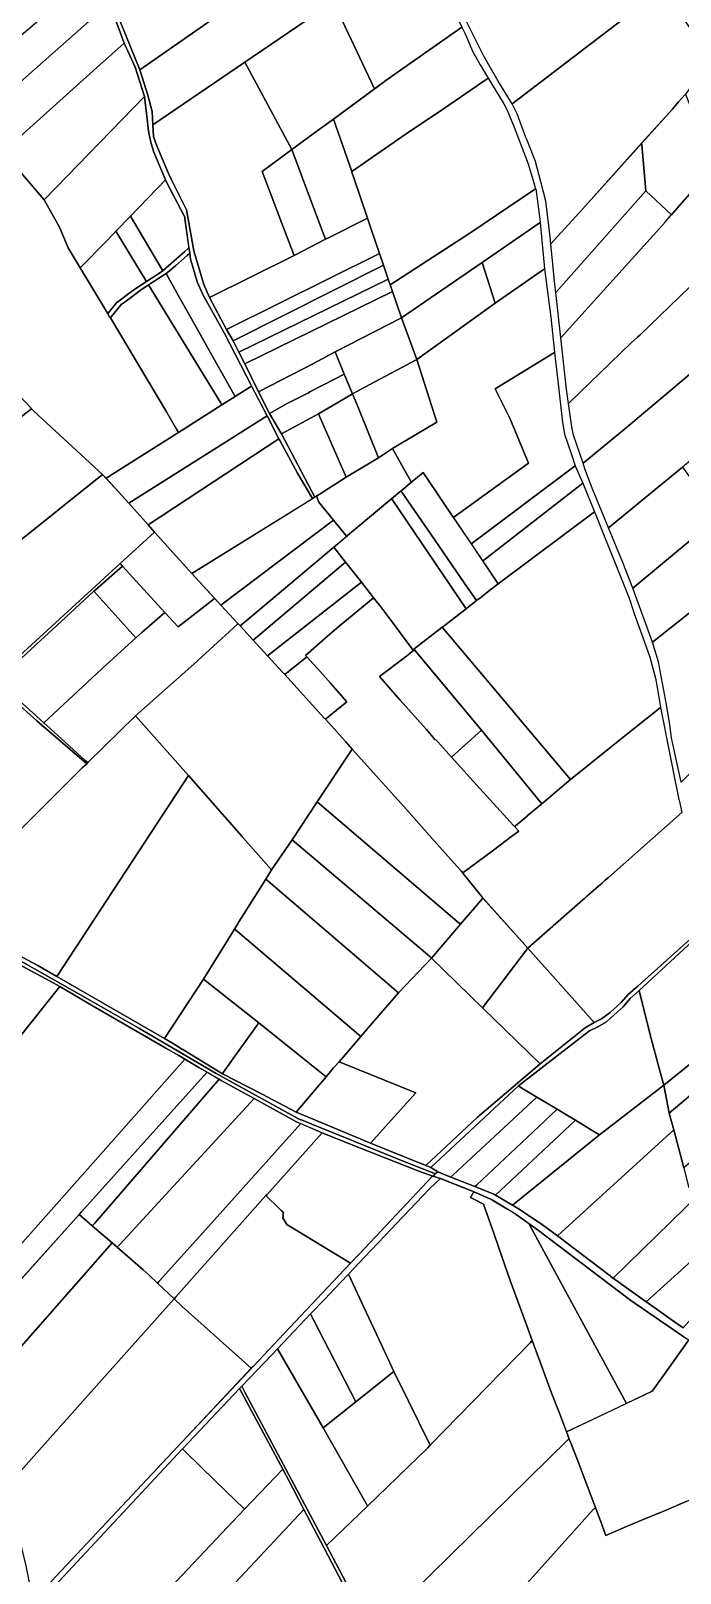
# Model space of a CAD drawing. Header units: metres. Extents: x 3 to 1005126, y 39 to 4383651.
# Drawn here: x 491876 to 492445, y 4367669 to 4369021 of the extents above; entities that cross this region are included whole.
import ezdxf

# ---------------------------------------------------------------- set-up
doc = ezdxf.new("R2010")
doc.units = ezdxf.units.M
doc.header["$MEASUREMENT"] = 0
doc.layers.add('TM_Llucmajor', color=7, linetype='Continuous')

msp = doc.modelspace()

# ---------------------------------------------------------------- linework, layer by layer
at = {"layer": 'TM_Llucmajor', "linetype": 'Continuous', "flags": 128}
for points in [[(491971.2, 4368986.8), (491950.4, 4369037.8), (492031.6, 4369093.3), (492007.8, 4369133), (492141.2, 4369227.4), (492161.5, 4369206.2), (492173.2, 4369194.4), (492075.5, 4369119.6), (492100.2, 4369075.8), (492050.4, 4369042), (492049.9, 4369041.6), (491971.2, 4368986.8)], [(492296.8, 4369084.5), (492317.5, 4369100.9), (492342.7, 4369117.1), (492350.3, 4369121.8), (492354.1, 4369124.1), (492375.3, 4369137), (492403.7, 4369075.9), (492434, 4369096.1), (492435.7, 4369077.1), (492435.8, 4369076.8), (492436.6, 4369069.4), (492437.2, 4369063.8), (492297.6, 4368957), (492285.3, 4368976.8), (492272.6, 4368998.7), (492256.9, 4369030.4), (492252.3, 4369041.5), (492249.9, 4369047.4), (492255.3, 4369050.6), (492260.8, 4369055), (492266.1, 4369059.4), (492295.9, 4369083.8), (492296.8, 4369084.5)], [(492176.8, 4368970.1), (492140.8, 4369046), (492145, 4369048.1), (492220.2, 4369097.6), (492228.3, 4369078.6), (492233.1, 4369068.7), (492245.6, 4369040.4), (492253.5, 4369024.2), (492186, 4368976.8), (492185.4, 4368976.4), (492176.8, 4368970.1)], [(491978.1, 4368964.5), (491971.2, 4368986.8), (492049.9, 4369041.6), (492050.4, 4369042), (492100.2, 4369075.8), (492112.6, 4369084.7), (492118.5, 4369088.8), (492139.6, 4369045.4), (492063.2, 4368993.4), (491982.4, 4368938.5), (491981.9, 4368950.2), (491978.1, 4368964.5)], [(491828, 4368942.3), (491807.3, 4368966.5), (491934, 4369074.4), (491944.5, 4369045.3), (491828, 4368942.3)], [(492359.1, 4368864.8), (492331.5, 4368834.2), (492331.2, 4368836.2), (492331.1, 4368838), (492327, 4368871.7), (492323.1, 4368887.6), (492318, 4368906.6), (492310.5, 4368925.7), (492309.6, 4368927.4), (492301.8, 4368948.2), (492297.6, 4368957), (492437.2, 4369063.8), (492437.3, 4369063.3), (492439.8, 4369047.4), (492442.7, 4369039.6), (492447.3, 4369032.2), (492472.4, 4368996.8), (492449.6, 4368965.5), (492443.1, 4368958.5), (492438, 4368952.3), (492359.1, 4368864.8)], [(491851.3, 4368915), (491828, 4368942.3), (491944.5, 4369045.3), (491957.3, 4369010.1), (491933.2, 4368988.6), (491851.3, 4368915)], [(492176.8, 4368970.1), (492141, 4368943.7), (492127.5, 4368933.9), (492104.4, 4368916.9), (492063.2, 4368993.4), (492139.6, 4369045.4), (492140.8, 4369046), (492176.8, 4368970.1)], [(492156.9, 4368897.6), (492141, 4368943.7), (492185.4, 4368976.4), (492186, 4368976.8), (492253.5, 4369024.2), (492256.3, 4369018.3), (492262.7, 4369003.2), (492269.5, 4368991.3), (492276.6, 4368979.6), (492232.7, 4368949.3), (492208.4, 4368933.2), (492156.9, 4368897.6)], [(491887.2, 4368873), (491851.3, 4368915), (491933.2, 4368988.6), (491957.3, 4369010.1), (491965.5, 4368992.2), (491966.9, 4368989.1), (491975.2, 4368963.5), (491887.2, 4368873)], [(491983.2, 4368928.5), (491982.4, 4368938.5), (492063.2, 4368993.4), (492104.4, 4368916.9), (492078.4, 4368897.8), (492086.2, 4368877.1), (492095.3, 4368853.1), (492106.3, 4368824.2), (492032.1, 4368787.3), (492027.2, 4368798.8), (492018.5, 4368828.3), (492011.9, 4368864.2), (492006.3, 4368875.9), (491999.1, 4368889.9), (491996.1, 4368895.9), (491985.9, 4368920.3), (491983.2, 4368928.5)], [(492157, 4368897.2), (492156.9, 4368897.6), (492208.4, 4368933.2), (492232.7, 4368949.3), (492276.6, 4368979.6), (492290.3, 4368956.9), (492293.1, 4368951.4), (492299.2, 4368936.4), (492311.6, 4368904.4), (492316.7, 4368887.9), (492318, 4368882.5), (492260.4, 4368843.8), (492190.6, 4368798.3), (492189.2, 4368802.4), (492188.9, 4368803.3), (492184.7, 4368815.7), (492181.2, 4368825.9), (492174, 4368847.1), (492173.4, 4368849), (492170.7, 4368856.9), (492158.7, 4368892.2), (492157, 4368897.2)], [(491920.2, 4368814.6), (491918.9, 4368813.2), (491908.4, 4368830.7), (491900.8, 4368848.8), (491887.2, 4368873), (491975.2, 4368963.5), (491977.9, 4368941.2), (491978.4, 4368935.3), (491978.6, 4368933.8), (491979, 4368931.4), (491979.8, 4368927.5), (491980.8, 4368923.3), (491981.1, 4368922.1), (491983.4, 4368914.6), (491992.7, 4368892.3), (491993.6, 4368890.3), (491962.8, 4368858.6), (491950.2, 4368845.5), (491947.7, 4368842.9), (491940.6, 4368835.6), (491920.2, 4368814.6)], [(492474.5, 4368902.2), (492444.4, 4368867.8), (492437.3, 4368859.7), (492414.7, 4368880.9), (492411.2, 4368921), (492411.1, 4368922.4), (492438, 4368952.3), (492443.1, 4368958.5), (492449.6, 4368965.5), (492474.5, 4368902.2)], [(492120.8, 4368873.2), (492104.4, 4368916.9), (492127.5, 4368933.9), (492141, 4368943.7), (492156.9, 4368897.6), (492157, 4368897.2), (492158.7, 4368892.2), (492170.7, 4368856.9), (492137, 4368839.9), (492133.9, 4368838.3), (492132.7, 4368841.4), (492120.8, 4368873.2)], [(492411.2, 4368921), (492414.7, 4368880.9), (492335.8, 4368791.7), (492335.1, 4368798.8), (492331.5, 4368834.2), (492359.1, 4368864.8), (492411.1, 4368922.4), (492411.2, 4368921)], [(492086.2, 4368877.1), (492078.4, 4368897.8), (492104.4, 4368916.9), (492120.8, 4368873.2), (492132.7, 4368841.4), (492133.9, 4368838.3), (492106.3, 4368824.2), (492095.3, 4368853.1), (492086.2, 4368877.1)], [(491993.6, 4368890.3), (491994.1, 4368889), (492010.4, 4368858.2), (492010.5, 4368858.1), (492010.7, 4368856.6), (492014.2, 4368830.8), (492010.4, 4368827.4), (492008.4, 4368825.7), (491991.3, 4368810.7), (491962.8, 4368858.6), (491993.6, 4368890.3)], [(492192.6, 4368792.5), (492190.6, 4368798.3), (492260.4, 4368843.8), (492318, 4368882.5), (492318.2, 4368882.6), (492321.8, 4368855.8), (492322.1, 4368853), (492271.3, 4368818.1), (492200.4, 4368769.4), (492192.6, 4368792.5)], [(492437.3, 4368859.7), (492432, 4368853.8), (492432, 4368853.7), (492345.3, 4368757.5), (492340.1, 4368751.8), (492335.8, 4368791.7), (492414.7, 4368880.9), (492437.3, 4368859.7)], [(492359.7, 4368642.2), (492351.2, 4368666.7), (492349.8, 4368674), (492346.9, 4368694.5), (492347.7, 4368695.2), (492401.7, 4368747.2), (492402, 4368747.5), (492407.5, 4368752.6), (492409.7, 4368754.7), (492513.5, 4368854.9), (492540.3, 4368881.7), (492540.8, 4368881), (492579.5, 4368827.8), (492535.6, 4368789.4), (492470.4, 4368734.5), (492436.5, 4368705.9), (492396.1, 4368671.8), (492359.7, 4368642.2)], [(491962.8, 4368858.6), (491991.3, 4368810.7), (491991, 4368810.5), (491976.8, 4368801.2), (491976.3, 4368802.1), (491950.2, 4368845.5), (491962.8, 4368858.6)], [(492047.1, 4368759.2), (492032.1, 4368787.3), (492106.3, 4368824.2), (492133.9, 4368838.3), (492137, 4368839.9), (492170.7, 4368856.9), (492173.4, 4368849), (492174, 4368847.1), (492181.2, 4368825.9), (492047.1, 4368759.2)], [(492282.7, 4368782.4), (492271.3, 4368818.1), (492322.1, 4368853), (492326, 4368812.4), (492282.7, 4368782.4)], [(491920.2, 4368814.6), (491940.6, 4368835.6), (491947.7, 4368842.9), (491950.2, 4368845.5), (491976.3, 4368802.1), (491976.8, 4368801.2), (491968.6, 4368795.9), (491963.9, 4368792.5), (491950.6, 4368782.7), (491943.3, 4368773.7), (491943.3, 4368773.7), (491942.9, 4368773.3), (491942.7, 4368773.6), (491918.9, 4368813.2), (491920.2, 4368814.6)], [(491943.3, 4368773.7), (491950.6, 4368782.7), (491963.9, 4368792.5), (491968.6, 4368795.9), (491976.8, 4368801.2), (491991, 4368810.5), (491991.3, 4368810.7), (492008.4, 4368825.7), (492010.4, 4368827.4), (492014.2, 4368830.8), (492014.4, 4368829.9), (492014.9, 4368826.2), (492014.9, 4368826.1), (492014.6, 4368825.9), (492012.6, 4368824.1), (492002.6, 4368815.3), (491995.4, 4368809.1), (491995.2, 4368808.9), (491978.5, 4368798), (491972.7, 4368794.3), (491958.1, 4368783.6), (491954.7, 4368781.1), (491953.9, 4368780.1), (491946, 4368770.3), (491945.3, 4368769.4), (491944.9, 4368769.9), (491943, 4368773.1), (491942.9, 4368773.3), (491943.3, 4368773.7), (491943.3, 4368773.7)], [(492068.3, 4368711), (492069.1, 4368709.6), (492054.6, 4368700.4), (492053.5, 4368702.5), (492032.8, 4368739.4), (492022.8, 4368757.2), (492005.1, 4368788.8), (491994.2, 4368808.2), (491995.2, 4368808.9), (491995.4, 4368809.1), (492002.6, 4368815.3), (492012.6, 4368824.1), (492014.6, 4368825.9), (492014.9, 4368826.1), (492015.6, 4368820.9), (492017.4, 4368815), (492021.5, 4368801.1), (492026.4, 4368789.8), (492044.9, 4368756.2), (492064.5, 4368718.5), (492068.3, 4368711)], [(492052.8, 4368749.4), (492047.1, 4368759.2), (492181.2, 4368825.9), (492184.7, 4368815.7), (492052.8, 4368749.4)], [(492535.6, 4368789.4), (492579.5, 4368827.8), (492589.4, 4368812.3), (492611.9, 4368776.9), (492503.3, 4368686), (492487.4, 4368672.7), (492453.8, 4368644.6), (492446.8, 4368638.7), (492381.9, 4368585.4), (492367.7, 4368620.3), (492361.4, 4368637.2), (492359.7, 4368642.2), (492396.1, 4368671.8), (492436.5, 4368705.9), (492470.4, 4368734.5), (492535.6, 4368789.4)], [(492057.9, 4368739.5), (492052.8, 4368749.4), (492184.7, 4368815.7), (492188.9, 4368803.3), (492057.9, 4368739.5)], [(492246.1, 4368594.6), (492238, 4368606.6), (492219.4, 4368634), (492209.7, 4368625.8), (492209.1, 4368625.3), (492208.9, 4368625.7), (492192.7, 4368655), (492198.6, 4368658.5), (492231.5, 4368678.1), (492213.9, 4368733.1), (492282.7, 4368782.4), (492326, 4368812.4), (492331.5, 4368770.2), (492334.7, 4368739.2), (492282.8, 4368707.4), (492295.4, 4368681.6), (492312, 4368642.1), (492246.5, 4368594.9), (492246.1, 4368594.6)], [(492213.9, 4368733.1), (492200.4, 4368769.4), (492271.3, 4368818.1), (492282.7, 4368782.4), (492213.9, 4368733.1)], [(492022.8, 4368757.2), (492032.8, 4368739.4), (492053.5, 4368702.5), (492054.6, 4368700.4), (492043.1, 4368693.1), (492041.7, 4368695.4), (491978.8, 4368798.3), (491994.2, 4368808.2), (492005.1, 4368788.8), (492022.8, 4368757.2)], [(492063.3, 4368729.2), (492057.9, 4368739.5), (492188.9, 4368803.3), (492189.2, 4368802.4), (492190.6, 4368798.3), (492192.6, 4368792.5), (492063.3, 4368729.2)], [(491946, 4368770.3), (491953.9, 4368780.1), (491954.7, 4368781.1), (491958.1, 4368783.6), (491972.7, 4368794.3), (491978.5, 4368798), (491978.8, 4368798.3), (492041.7, 4368695.4), (492043.1, 4368693.1), (492005, 4368669), (492003.3, 4368671.9), (491994.5, 4368687.1), (491945.3, 4368769.4), (491946, 4368770.3)], [(492075.2, 4368704.6), (492063.3, 4368729.2), (492192.6, 4368792.5), (492200.4, 4368769.4), (492142.5, 4368739.8), (492123.3, 4368729.6), (492075.2, 4368704.6)], [(492150.4, 4368720.1), (492142.5, 4368739.8), (492200.4, 4368769.4), (492213.9, 4368733.1), (492172.8, 4368711.1), (492157.5, 4368702.9), (492150.4, 4368720.1)], [(491865.5, 4368701.1), (491875.9, 4368690.2), (491876.2, 4368689.8), (491800.1, 4368631.6), (491786.9, 4368621.8), (491785.2, 4368620.4), (491756.7, 4368647.9), (491742.5, 4368661.5), (491744.3, 4368663.1), (491779.8, 4368695), (491828.6, 4368736), (491843.5, 4368721.4), (491865.5, 4368701.1)], [(492084.7, 4368685.7), (492075.2, 4368704.6), (492123.3, 4368729.6), (492142.5, 4368739.8), (492150.4, 4368720.1), (492132.8, 4368711), (492120.3, 4368704.6), (492118.9, 4368703.8), (492100.3, 4368694.3), (492084.7, 4368685.7)], [(492162.7, 4368690.2), (492157.5, 4368702.9), (492172.8, 4368711.1), (492213.9, 4368733.1), (492231.5, 4368678.1), (492198.6, 4368658.5), (492192.7, 4368655), (492180.3, 4368646.9), (492162.7, 4368690.2)], [(492261.8, 4368571.5), (492246.1, 4368594.6), (492246.5, 4368594.9), (492312, 4368642.1), (492295.4, 4368681.6), (492282.8, 4368707.4), (492334.7, 4368739.2), (492337.7, 4368714.4), (492341.8, 4368677.8), (492343.3, 4368667.5), (492349.7, 4368649.8), (492352.9, 4368639.7), (492262.4, 4368571.9), (492261.8, 4368571.5)], [(492095.3, 4368667.7), (492095.3, 4368667.7), (492094.8, 4368668.6), (492084.7, 4368685.7), (492100.3, 4368694.3), (492118.9, 4368703.8), (492120.3, 4368704.6), (492132.8, 4368711), (492150.4, 4368720.1), (492157.5, 4368702.9), (492144.6, 4368695.3), (492127.7, 4368685.3), (492095.3, 4368667.7)], [(492069.1, 4368709.6), (492082.6, 4368683.6), (491961.4, 4368607), (491955.3, 4368613.8), (491941.6, 4368628.9), (492005, 4368669), (492043.1, 4368693.1), (492054.6, 4368700.4), (492069.1, 4368709.6)], [(492152.1, 4368629.9), (492128.6, 4368683.3), (492127.7, 4368685.3), (492144.6, 4368695.3), (492157.5, 4368702.9), (492162.7, 4368690.2), (492180.3, 4368646.9), (492152.1, 4368629.9)], [(491800.1, 4368631.6), (491876.2, 4368689.8), (491878, 4368688), (491878.3, 4368687.6), (491938.5, 4368632.3), (491861.7, 4368570.8), (491860.3, 4368569.7), (491856, 4368573.9), (491810.7, 4368616.7), (491797.2, 4368629.5), (491800.1, 4368631.6)], [(492093.1, 4368663.3), (491978.4, 4368588.1), (491961.4, 4368607), (492082.6, 4368683.6), (492093.1, 4368663.3)], [(492128.2, 4368614.6), (492125.9, 4368613.2), (492124.6, 4368612.3), (492095.3, 4368667.7), (492095.3, 4368667.7), (492127.7, 4368685.3), (492128.6, 4368683.3), (492152.1, 4368629.9), (492128.2, 4368614.6)], [(492122.6, 4368611), (492016.7, 4368545.3), (491983.9, 4368581.8), (491978.4, 4368588.1), (492093.1, 4368663.3), (492093.8, 4368662), (492109.4, 4368633.3), (492122.4, 4368611.3), (492122.6, 4368611), (492122.6, 4368611)], [(492152.1, 4368629.9), (492180.3, 4368646.9), (492192.7, 4368655), (492208.9, 4368625.7), (492209.1, 4368625.3), (492207.8, 4368624.2), (492200, 4368617.7), (492199.2, 4368617), (492153.3, 4368578.6), (492152.5, 4368577.9), (492140.9, 4368592.1), (492128.1, 4368607.9), (492125.9, 4368613.2), (492128.2, 4368614.6), (492152.1, 4368629.9)], [(492262.4, 4368571.9), (492352.9, 4368639.7), (492359.6, 4368624.5), (492272.6, 4368557.2), (492271.8, 4368556.6), (492261.8, 4368571.5), (492262.4, 4368571.9)], [(492394.5, 4368555.2), (492381.9, 4368585.4), (492446.8, 4368638.7), (492478.4, 4368595.2), (492458.8, 4368578.6), (492403.4, 4368532.6), (492394.5, 4368555.2)], [(491797.5, 4368517.1), (491860.3, 4368569.7), (491861.7, 4368570.8), (491938.5, 4368632.3), (491955.3, 4368613.8), (491961.4, 4368607), (491978.4, 4368588.1), (491983.9, 4368581.8), (491954, 4368554.1), (491844, 4368453.7), (491818.3, 4368478.3), (491791.9, 4368503.5), (491786.7, 4368508.5), (491797.5, 4368517.1)], [(492207.8, 4368624.2), (492209.7, 4368625.8), (492219.4, 4368634), (492238, 4368606.6), (492285.4, 4368536.5), (492278.1, 4368530.8), (492270, 4368524.5), (492266.4, 4368521.7), (492255.6, 4368537.2), (492226.3, 4368579.8), (492200.7, 4368616.8), (492200, 4368617.7), (492207.8, 4368624.2)], [(492272.6, 4368557.2), (492359.6, 4368624.5), (492369.8, 4368599.5), (492286.4, 4368537.3), (492285.4, 4368536.5), (492271.8, 4368556.6), (492272.6, 4368557.2)], [(492603.8, 4368628.1), (492637.5, 4368585.6), (492622.5, 4368567.8), (492593.9, 4368533.9), (492592.8, 4368532.7), (492573.6, 4368510), (492548.9, 4368480.7), (492529.2, 4368456.9), (492525.2, 4368452), (492516.9, 4368441.9), (492481.9, 4368399.4), (492445.6, 4368362.6), (492437.2, 4368401.5), (492435.8, 4368412.7), (492432.9, 4368430.7), (492425.8, 4368468.1), (492420.5, 4368485.2), (492489.7, 4368539.8), (492499.6, 4368547.7), (492508.5, 4368554.8), (492569.2, 4368600.7), (492603.8, 4368628.1)], [(492042.2, 4368517.7), (492016.7, 4368545.3), (492124, 4368611.9), (492125.9, 4368613.2), (492128.1, 4368607.9), (492140.9, 4368592.1), (492042.2, 4368517.7)], [(492211.3, 4368479), (492211.8, 4368478.5), (492211, 4368477.9), (492210.6, 4368478.5), (492192.8, 4368502.2), (492181.4, 4368517.3), (492178.2, 4368521.2), (492178.3, 4368521.3), (492165.4, 4368537.8), (492151.5, 4368555.5), (492141.3, 4368568.5), (492143, 4368569.9), (492153.3, 4368578.6), (492191.8, 4368610.8), (492192.2, 4368610.4), (492257.1, 4368514.5), (492237.9, 4368499.6), (492236.3, 4368498.5), (492211.3, 4368479)], [(492192.2, 4368610.4), (492191.8, 4368610.8), (492199.2, 4368617), (492200, 4368617.7), (492200.7, 4368616.8), (492226.3, 4368579.8), (492255.6, 4368537.2), (492266.4, 4368521.7), (492257.1, 4368514.5), (492192.2, 4368610.4)], [(492270, 4368524.5), (492278.1, 4368530.8), (492286.4, 4368537.3), (492369.8, 4368599.5), (492371.9, 4368594.4), (492400.2, 4368523.9), (492404.6, 4368510.4), (492412.1, 4368489.5), (492418.2, 4368472), (492423.3, 4368453.8), (492425.4, 4368442.2), (492427.5, 4368428.1), (492390.6, 4368398.5), (492384.5, 4368393.6), (492348.8, 4368364.8), (492340.9, 4368374.2), (492306.1, 4368415.6), (492302, 4368420.4), (492300.7, 4368422), (492236.3, 4368498.5), (492237.9, 4368499.6), (492257.1, 4368514.5), (492266.4, 4368521.7), (492270, 4368524.5)], [(492057.2, 4368501.4), (492042.2, 4368517.7), (492140.9, 4368592.1), (492152.5, 4368577.9), (492143, 4368569.9), (492141.3, 4368568.5), (492073.1, 4368511.4), (492059, 4368499.5), (492057.2, 4368501.4)], [(492036.4, 4368523.3), (492004.7, 4368498.6), (491993, 4368511.4), (491956, 4368551.9), (491954, 4368554.1), (491983.9, 4368581.8), (492016.7, 4368545.3), (492036.8, 4368523.6), (492036.4, 4368523.3)], [(492420.5, 4368485.2), (492403.4, 4368532.6), (492458.8, 4368578.6), (492488.9, 4368540.8), (492489.7, 4368539.8), (492420.5, 4368485.2)], [(492070.5, 4368487), (492059, 4368499.5), (492073.1, 4368511.4), (492141.3, 4368568.5), (492151.5, 4368555.5), (492070.5, 4368487)], [(492083.1, 4368473.4), (492070.5, 4368487), (492151.5, 4368555.5), (492165.4, 4368537.8), (492083.1, 4368473.4)], [(491703.4, 4368295.4), (491698.7, 4368296.6), (491842, 4368451.5), (491844, 4368453.7), (491954, 4368554.1), (491956, 4368551.9), (491932.2, 4368531.2), (491930.7, 4368529.9), (491906.2, 4368507.2), (491894.5, 4368496.4), (491884, 4368486.6), (491846.1, 4368451.6), (491844.1, 4368449.4), (491703.4, 4368295.4)], [(491967.5, 4368489.2), (491930.7, 4368529.9), (491932.2, 4368531.2), (491956, 4368551.9), (491993, 4368511.4), (491972.8, 4368493.8), (491967.5, 4368489.2)], [(491849.6, 4368448.4), (491846.1, 4368451.6), (491884, 4368486.6), (491894.5, 4368496.4), (491906.2, 4368507.2), (491930.7, 4368529.9), (491967.5, 4368489.2), (491947.7, 4368470.9), (491937.9, 4368461.9), (491886.8, 4368414.7), (491849.6, 4368448.4)], [(492117.6, 4368472.4), (492098.3, 4368456.9), (492096.3, 4368459), (492083.1, 4368473.4), (492165.4, 4368537.8), (492178.3, 4368521.3), (492178.2, 4368521.2), (492176.1, 4368524), (492165.6, 4368515.3), (492147.5, 4368500.8), (492135.7, 4368490.6), (492116.4, 4368473.7), (492117.6, 4368472.4)], [(492018.5, 4368465.9), (491967.4, 4368420.8), (491925.4, 4368379.7), (491923.1, 4368381.7), (491892.5, 4368409.5), (491886.8, 4368414.7), (491937.9, 4368461.9), (491947.7, 4368470.9), (491967.5, 4368489.2), (491972.8, 4368493.8), (491993, 4368511.4), (492004.7, 4368498.6), (492036.4, 4368523.3), (492036.8, 4368523.6), (492042.2, 4368517.7), (492057.2, 4368501.4), (492056.6, 4368500.9), (492018.5, 4368465.9)], [(492157.3, 4368391.5), (492151.7, 4368397.8), (492148.6, 4368401.3), (492144.2, 4368406.4), (492133.8, 4368417.8), (492143.6, 4368425.6), (492152.7, 4368433), (492152.3, 4368433.4), (492138.3, 4368449.3), (492129.6, 4368459.2), (492117.6, 4368472.4), (492116.4, 4368473.7), (492135.7, 4368490.6), (492147.5, 4368500.8), (492165.6, 4368515.3), (492176.1, 4368524), (492178.2, 4368521.2), (492181.4, 4368517.3), (492192.8, 4368502.2), (492210.6, 4368478.5), (492211, 4368477.9), (492203.7, 4368472), (492181.1, 4368455.1), (492190.8, 4368444.2), (492199.5, 4368434.4), (492222.2, 4368409), (492230.1, 4368399.7), (492230.4, 4368400), (492232.4, 4368397.9), (492244.4, 4368384.6), (492258.2, 4368369.2), (492260.5, 4368366.6), (492298.8, 4368324.5), (492299.6, 4368323.7), (492303.3, 4368319.6), (492296, 4368314.3), (492281.2, 4368303), (492254.3, 4368283), (492252.7, 4368284.8), (492246.4, 4368291.9), (492229.4, 4368311), (492205.3, 4368338.3), (492165.2, 4368382.8), (492157.3, 4368391.5)], [(492157.3, 4368391.5), (492126.7, 4368345.3), (492104.7, 4368312), (492086.4, 4368285.8), (492061.5, 4368314.2), (492060.5, 4368315.3), (492013.9, 4368368.4), (491967.4, 4368420.8), (492018.5, 4368465.9), (492056.6, 4368500.9), (492057.2, 4368501.4), (492059, 4368499.5), (492070.5, 4368487), (492083.1, 4368473.4), (492096.3, 4368459), (492098.3, 4368456.9), (492133.1, 4368418.5), (492133.2, 4368418.5), (492133.8, 4368417.8), (492144.2, 4368406.4), (492148.6, 4368401.3), (492151.7, 4368397.8), (492157.3, 4368391.5)], [(492270.7, 4368408.1), (492211.3, 4368479), (492236.3, 4368498.5), (492300.7, 4368422), (492302, 4368420.4), (492306.1, 4368415.6), (492340.9, 4368374.2), (492348.8, 4368364.8), (492325.6, 4368345.4), (492323.6, 4368343.7), (492270.7, 4368408.1)], [(492211.8, 4368478.5), (492270.7, 4368408.1), (492244.4, 4368384.6), (492232.4, 4368397.9), (492230.4, 4368400), (492230.1, 4368399.7), (492222.2, 4368409), (492199.5, 4368434.4), (492190.8, 4368444.2), (492181.1, 4368455.1), (492203.7, 4368472), (492211, 4368477.9), (492211.8, 4368478.5)], [(492133.1, 4368418.5), (492098.3, 4368456.9), (492117.6, 4368472.4), (492129.6, 4368459.2), (492138.3, 4368449.3), (492152.3, 4368433.4), (492152.7, 4368433), (492143.6, 4368425.6), (492133.8, 4368417.8), (492133.2, 4368418.5), (492133.1, 4368418.5)], [(491880.7, 4368416.2), (491866.1, 4368429.4), (491844.1, 4368449.4), (491846.1, 4368451.6), (491849.6, 4368448.4), (491886.8, 4368414.7), (491892.5, 4368409.5), (491923.1, 4368381.7), (491925.4, 4368379.7), (491924.5, 4368378.8), (491922.2, 4368380.7), (491880.7, 4368416.2)], [(491880.7, 4368416.2), (491922.2, 4368380.7), (491924.5, 4368378.8), (491920.6, 4368375.2), (491853.8, 4368308.6), (491796.6, 4368246.8), (491792.3, 4368249), (491729.7, 4368281.3), (491866.1, 4368429.4), (491880.7, 4368416.2)], [(491967.4, 4368420.8), (492013.9, 4368368.4), (491898.4, 4368192.2), (491881.6, 4368201.9), (491844.6, 4368221.4), (491835.3, 4368226.3), (491796.6, 4368246.8), (491853.8, 4368308.6), (491920.6, 4368375.2), (491924.5, 4368378.8), (491925.4, 4368379.7), (491967.4, 4368420.8)], [(492254.3, 4368283), (492281.2, 4368303), (492296, 4368314.3), (492303.3, 4368319.6), (492299.6, 4368323.7), (492300.4, 4368324.3), (492307.1, 4368329.9), (492310.6, 4368332.9), (492310.7, 4368333), (492323.6, 4368343.7), (492325.6, 4368345.4), (492348.8, 4368364.8), (492384.5, 4368393.6), (492390.6, 4368398.5), (492427.5, 4368428.1), (492436.6, 4368382.5), (492440.1, 4368364.7), (492441.9, 4368356.3), (492443.8, 4368347.5), (492444, 4368346.8), (492446.4, 4368336.1), (492381.9, 4368279.1), (492381.2, 4368278.4), (492378.9, 4368276.4), (492377.9, 4368275.5), (492376.5, 4368274.2), (492375.2, 4368273.2), (492364.5, 4368263.8), (492363.1, 4368262.6), (492361, 4368260.7), (492359.5, 4368259.4), (492340.5, 4368242.7), (492340.1, 4368242.4), (492335.9, 4368238.7), (492311.2, 4368217.1), (492271.5, 4368261.4), (492254.2, 4368282.9), (492254.1, 4368282.9), (492254.3, 4368283)], [(492260.5, 4368366.6), (492258.2, 4368369.2), (492244.4, 4368384.6), (492270.7, 4368408.1), (492323.6, 4368343.7), (492310.7, 4368333), (492310.6, 4368332.9), (492307.1, 4368329.9), (492300.4, 4368324.3), (492299.6, 4368323.7), (492298.8, 4368324.5), (492260.5, 4368366.6)], [(492254.2, 4368282.9), (492271.5, 4368261.4), (492271.9, 4368261), (492252.3, 4368238.1), (492251.5, 4368238.8), (492126.7, 4368345.3), (492157.3, 4368391.5), (492165.2, 4368382.8), (492205.3, 4368338.3), (492229.4, 4368311), (492246.4, 4368291.9), (492252.7, 4368284.8), (492254.3, 4368283), (492254.1, 4368282.9), (492254.2, 4368282.9)], [(491992.7, 4368138), (491898.4, 4368192.2), (492013.9, 4368368.4), (492060.5, 4368315.3), (492061.5, 4368314.2), (492086.4, 4368285.8), (492081.5, 4368277.6), (492060.5, 4368244.2), (492057.4, 4368239.3), (492057.2, 4368239), (492054, 4368233.9), (492027, 4368190.1), (491992.7, 4368138)], [(492252.3, 4368238.1), (492226.8, 4368208.3), (492225.3, 4368209.8), (492104.7, 4368312), (492126.7, 4368345.3), (492251.5, 4368238.8), (492252.3, 4368238.1)], [(492225.3, 4368209.8), (492226.8, 4368208.3), (492197.8, 4368178.1), (492081.5, 4368277.6), (492086.4, 4368285.8), (492104.7, 4368312), (492225.3, 4368209.8)], [(492056.6, 4368231.8), (492054, 4368233.9), (492057.2, 4368239), (492057.4, 4368239.3), (492060.5, 4368244.2), (492081.5, 4368277.6), (492197.8, 4368178.1), (492171.2, 4368147.2), (492166.6, 4368141.8), (492164.8, 4368139.8), (492056.6, 4368231.8)], [(492252.3, 4368238.1), (492271.9, 4368261), (492311.2, 4368217.1), (492271.5, 4368164.8), (492226.8, 4368208.3), (492252.3, 4368238.1)], [(492075.3, 4368151.6), (492027, 4368190.1), (492054, 4368233.9), (492056.6, 4368231.8), (492164.8, 4368139.8), (492145.9, 4368117.6), (492141, 4368112.3), (492134.6, 4368104.4), (492109.5, 4368124.3), (492075.3, 4368151.6)], [(492226.2, 4368024.9), (492221.9, 4368026.6), (492267, 4368068.7), (492322.1, 4368115.7), (492361.5, 4368147.3), (492369.6, 4368152), (492376, 4368155.1), (492383.5, 4368160.8), (492393, 4368169.5), (492399.4, 4368176.5), (492408.1, 4368184), (492470.4, 4368240), (492471.2, 4368237.7), (492408.9, 4368179.9), (492401.1, 4368173.1), (492394.8, 4368165.8), (492387, 4368158.7), (492380.2, 4368152.7), (492372.6, 4368148.1), (492365.3, 4368144.7), (492354.1, 4368136), (492303, 4368096.4), (492226.2, 4368024.9)], [(492418.6, 4368141.2), (492408.9, 4368179.9), (492471.2, 4368237.7), (492471.4, 4368237.1), (492476.3, 4368221.9), (492476.4, 4368221.8), (492481, 4368212.5), (492489.5, 4368198), (492491.5, 4368194.6), (492510.9, 4368161), (492498.6, 4368151.6), (492495.6, 4368149.2), (492494.5, 4368148.4), (492430.4, 4368097.1), (492427.1, 4368109.7), (492418.6, 4368141.2)], [(491901.1, 4368183.4), (491817.5, 4368079.1), (491775.7, 4368117.1), (491855.9, 4368207.9), (491892.6, 4368188.3), (491901.1, 4368183.4)], [(492226.8, 4368208.3), (492271.5, 4368164.8), (492322.1, 4368115.7), (492267, 4368068.7), (492221.9, 4368026.6), (492173.4, 4368046.3), (492213.1, 4368090.5), (492145.9, 4368117.6), (492164.8, 4368139.8), (492166.6, 4368141.8), (492171.2, 4368147.2), (492197.8, 4368178.1), (492226.8, 4368208.3)], [(492322.1, 4368115.7), (492271.5, 4368164.8), (492311.2, 4368217.1), (492369.6, 4368152), (492361.5, 4368147.3), (492322.1, 4368115.7)], [(491734.2, 4367982.5), (491735.2, 4367983.7), (491817.5, 4368079.1), (491901.1, 4368183.4), (491930.2, 4368166.4), (491993.9, 4368129.5), (492005.2, 4368123), (492010.5, 4368119.9), (491925.6, 4368023.9), (491879.5, 4367972.2), (491853, 4367942.1), (491839.8, 4367927.1), (491818.6, 4367903.1), (491791.1, 4367871.9), (491783.3, 4367888.4), (491780.1, 4367895.2), (491773.9, 4367908), (491761, 4367935.7), (491753.7, 4367948.8), (491743.5, 4367966.5), (491740.3, 4367971.9), (491734.1, 4367982.3), (491734.2, 4367982.5)], [(491999.6, 4368133.8), (491992.7, 4368138), (492027, 4368190.1), (492075.3, 4368151.6), (492054.5, 4368122.4), (492044.6, 4368108.6), (492043.5, 4368107), (492008.7, 4368128.3), (492008.6, 4368128.3), (491999.6, 4368133.8)], [(492306, 4368094.6), (492303, 4368096.4), (492354.1, 4368136), (492365.3, 4368144.7), (492372.6, 4368148.1), (492380.2, 4368152.7), (492387, 4368158.7), (492394.8, 4368165.8), (492401.1, 4368173.1), (492408.9, 4368179.9), (492418.6, 4368141.2), (492427.1, 4368109.7), (492430.4, 4368097.1), (492374.1, 4368053.7), (492369.2, 4368056.6), (492353.2, 4368066.3), (492346.1, 4368070.5), (492337, 4368076), (492319.2, 4368086.7), (492306, 4368094.6)], [(492109.5, 4368124.3), (492134.6, 4368104.4), (492108.2, 4368073.5), (492087.8, 4368084.2), (492078.5, 4368089.1), (492043.5, 4368107), (492044.6, 4368108.6), (492054.5, 4368122.4), (492075.3, 4368151.6), (492109.5, 4368124.3)], [(492435.3, 4368072.5), (492430.4, 4368097.1), (492494.5, 4368148.4), (492495.6, 4368149.2), (492498.6, 4368151.6), (492510.9, 4368161), (492520.6, 4368144.5), (492509.7, 4368135.3), (492435.3, 4368072.5)], [(492439.2, 4368057.8), (492435.3, 4368072.5), (492509.7, 4368135.3), (492520.6, 4368144.5), (492531.9, 4368125), (492486, 4368085.9), (492497.1, 4368066.1), (492448, 4368024.6), (492439.2, 4368057.8)], [(491864, 4367931.6), (491853, 4367942.1), (491879.5, 4367972.2), (491925.6, 4368023.9), (492010.5, 4368119.9), (492022.8, 4368112.7), (492030, 4368108.6), (492018.9, 4368096.2), (492014.1, 4368090.8), (491920, 4367986), (491918, 4367983.8), (491867.8, 4367927.9), (491864, 4367931.6)], [(492118.2, 4368069.2), (492108.2, 4368073.5), (492134.6, 4368104.4), (492141, 4368112.3), (492145.9, 4368117.6), (492213.1, 4368090.5), (492173.4, 4368046.3), (492118.2, 4368069.2)], [(491920, 4367986), (492014.1, 4368090.8), (492018.9, 4368096.2), (492030, 4368108.6), (492040.8, 4368102.3), (491931.5, 4367976.2), (491929.4, 4367973.9), (491918, 4367983.8), (491920, 4367986)], [(491953.5, 4367957.6), (491951.2, 4367955.1), (491946.8, 4367958.8), (491929.4, 4367973.9), (491931.5, 4367976.2), (492040.8, 4368102.3), (492042.5, 4368101.3), (492071.4, 4368085.4), (491953.5, 4367957.6)], [(492232.5, 4368021.1), (492226.2, 4368024.9), (492303, 4368096.4), (492306, 4368094.6), (492319.2, 4368086.7), (492302.8, 4368071.5), (492245.5, 4368018.2), (492243.7, 4368016.5), (492232.5, 4368021.1)], [(492303.8, 4367988.3), (492297.8, 4367991.9), (492374.1, 4368053.7), (492430.4, 4368097.1), (492435.3, 4368072.5), (492439.2, 4368057.8), (492337.4, 4367965.2), (492324.3, 4367974.7), (492324.2, 4367974.8), (492303.8, 4367988.3)], [(492110.6, 4368064.1), (492112.4, 4368063.4), (492028.6, 4367970.3), (491988, 4367925.2), (491986.7, 4367923.7), (491979.4, 4367930.6), (491974.1, 4367935.2), (491951.2, 4367955.1), (491953.5, 4367957.6), (492071.4, 4368085.4), (492108, 4368065.2), (492110.6, 4368064.1)], [(492264.9, 4368008.2), (492243.7, 4368016.5), (492245.5, 4368018.2), (492302.8, 4368071.5), (492319.2, 4368086.7), (492337, 4368076), (492320.9, 4368060.9), (492266.4, 4368009.5), (492264.9, 4368008.2)], [(492281.4, 4368001.7), (492264.9, 4368008.2), (492266.4, 4368009.5), (492320.9, 4368060.9), (492337, 4368076), (492346.1, 4368070.5), (492353.2, 4368066.3), (492282.9, 4368000.7), (492281.4, 4368001.7)], [(491988, 4367925.2), (492028.6, 4367970.3), (492112.4, 4368063.4), (492130.9, 4368055.4), (492082.6, 4368001.3), (492081.7, 4368000.3), (492002.9, 4367911.8), (492001.2, 4367909.9), (491986.7, 4367923.7), (491988, 4367925.2)], [(492096.4, 4367986.1), (492095.1, 4367987.3), (492093.2, 4367989.1), (492081.7, 4368000.3), (492082.6, 4368001.3), (492130.9, 4368055.4), (492131, 4368055.4), (492153.5, 4368046.4), (492215.7, 4368021.6), (492227.9, 4368017.3), (492227.8, 4368017.2), (492168.7, 4367954.6), (492156.6, 4367942), (492155.7, 4367941), (492099.9, 4367975), (492096.6, 4367980.9), (492096.7, 4367982.3), (492096.8, 4367982.6), (492096.9, 4367984.2), (492097.1, 4367985.4), (492096.4, 4367986.1)], [(492297.8, 4367991.9), (492282.9, 4368000.7), (492353.2, 4368066.3), (492369.2, 4368056.6), (492374.1, 4368053.7), (492297.8, 4367991.9)], [(492367.7, 4367942), (492337.4, 4367965.2), (492439.2, 4368057.8), (492448, 4368024.6), (492452.3, 4368008), (492461.5, 4368001.6), (492386, 4367928.1), (492385.9, 4367928), (492383.5, 4367929.9), (492367.7, 4367942)], [(492249.9, 4368009.3), (492262.9, 4368004.2), (492263.9, 4368003.7), (492263.7, 4368003.2), (492263.3, 4368002.6), (492261.1, 4367998.7), (492265.1, 4367996.6), (492272.3, 4367992.9), (492281.7, 4367966.6), (492288.9, 4367946.1), (492295.9, 4367925.9), (492302.8, 4367906.9), (492310, 4367887.1), (492315.1, 4367873.3), (492313.3, 4367871.4), (492225.8, 4367781.5), (492206.7, 4367820.2), (492193.8, 4367846.2), (492182.9, 4367869.6), (492169.5, 4367898.3), (492154, 4367931.5), (492168.1, 4367946.4), (492191.4, 4367970.8), (492201.2, 4367981.2), (492202, 4367982), (492224.7, 4368006), (492225.6, 4368006.9), (492234.7, 4368015.3), (492249.9, 4368009.3)], [(492263.7, 4368003.2), (492263.9, 4368003.7), (492279.4, 4367996.8), (492282.7, 4367994.8), (492292.9, 4367988.8), (492297.5, 4367986.1), (492301.2, 4367983.9), (492312.2, 4367975.9), (492312.9, 4367974.7), (492397.7, 4367818.2), (492368.2, 4367804.2), (492345.3, 4367793.3), (492339.2, 4367809.7), (492331.9, 4367828.1), (492322.6, 4367853), (492315.1, 4367873.3), (492310, 4367887.1), (492302.8, 4367906.9), (492295.9, 4367925.9), (492288.9, 4367946.1), (492281.7, 4367966.6), (492272.3, 4367992.9), (492265.1, 4367996.6), (492261.1, 4367998.7), (492263.3, 4368002.6), (492263.7, 4368003.2)], [(492415.1, 4367907.3), (492386, 4367928.1), (492461.5, 4368001.6), (492470.5, 4367995.3), (492495.8, 4367977.7), (492461, 4367948.6), (492415.1, 4367907.3)], [(492096.4, 4367986.1), (492097.1, 4367985.4), (492096.9, 4367984.2), (492096.8, 4367982.6), (492096.7, 4367982.3), (492096.6, 4367980.9), (492099.9, 4367975), (492155.7, 4367941), (492145.4, 4367930.1), (492088.2, 4367869.6), (492070.7, 4367851), (492068.8, 4367849), (492008.1, 4367903.2), (492001.2, 4367909.9), (492002.9, 4367911.8), (492081.7, 4368000.3), (492093.2, 4367989.1), (492095.1, 4367987.3), (492096.4, 4367986.1)], [(491818.2, 4367812.9), (491812.6, 4367824.9), (491799.9, 4367852.2), (491800.2, 4367852.5), (491861.3, 4367920.6), (491918, 4367983.8), (491929.4, 4367973.9), (491946.8, 4367958.8), (491818.4, 4367813.1), (491818.2, 4367812.9)], [(492312.2, 4367975.9), (492320.6, 4367969.8), (492401.6, 4367908.4), (492447.3, 4367877.2), (492452.4, 4367873.9), (492439.5, 4367855.8), (492427.9, 4367839.5), (492420.4, 4367829), (492397.7, 4367818.2), (492312.9, 4367974.7), (492312.2, 4367975.9)], [(491850.8, 4367741.1), (491850.6, 4367741.4), (491843.8, 4367758.2), (491836.3, 4367774.1), (491825.7, 4367796.7), (491818.2, 4367812.9), (491818.4, 4367813.1), (491946.8, 4367958.8), (491951.2, 4367955.1), (491974.1, 4367935.2), (491979.4, 4367930.6), (491986.7, 4367923.7), (492001.2, 4367909.9), (491947.5, 4367849.7), (491887.9, 4367782.8), (491850.8, 4367741.1), (491850.8, 4367741.1)], [(492416.7, 4367906.1), (492415.1, 4367907.3), (492461, 4367948.6), (492464.6, 4367946.1), (492489, 4367929.3), (492472.8, 4367912.4), (492472.3, 4367911.8), (492467.7, 4367907), (492447.4, 4367884.3), (492442, 4367888.1), (492416.7, 4367906.1)], [(492123.1, 4367892.1), (492120.8, 4367896.6), (492133.3, 4367909.7), (492141.5, 4367918.3), (492154, 4367931.5), (492169.5, 4367898.3), (492182.9, 4367869.6), (492193.8, 4367846.2), (492160.5, 4367819.6), (492123.1, 4367892.1)], [(491878.7, 4367652.3), (491878.6, 4367652.3), (491878.5, 4367652.5), (491878.5, 4367652.5), (491876.5, 4367654.7), (491875.5, 4367656.7), (491875.2, 4367657.4), (491874.9, 4367658.3), (491871.3, 4367676), (491865.9, 4367699), (491858.6, 4367721.1), (491850.8, 4367741.1), (491850.8, 4367741.1), (491887.9, 4367782.8), (491947.5, 4367849.7), (492001.2, 4367909.9), (492008.1, 4367903.2), (492068.8, 4367849), (492013, 4367789.6), (491884.6, 4367652.7), (491884.4, 4367653), (491881.5, 4367652), (491881.5, 4367652), (491878.7, 4367652.3)], [(492131.8, 4367796.8), (492091.8, 4367866.1), (492120.8, 4367896.6), (492123.1, 4367892.1), (492160.5, 4367819.6), (492131.8, 4367796.8)], [(492063.5, 4367827.6), (492060.5, 4367833.2), (492086.7, 4367860.8), (492091.8, 4367866.1), (492131.8, 4367796.8), (492169.5, 4367730.4), (492170.7, 4367728.2), (492134.8, 4367693.7), (492063.5, 4367827.6)], [(492345.3, 4367793.3), (492347.6, 4367787), (492346.3, 4367786.4), (492174.7, 4367617.9), (492134.8, 4367693.7), (492170.7, 4367728.2), (492223.7, 4367779.4), (492225.8, 4367781.5), (492313.3, 4367871.4), (492315.1, 4367873.3), (492322.6, 4367853), (492331.9, 4367828.1), (492339.2, 4367809.7), (492345.3, 4367793.3)], [(492169.5, 4367730.4), (492131.8, 4367796.8), (492160.5, 4367819.6), (492193.8, 4367846.2), (492206.7, 4367820.2), (492225.8, 4367781.5), (492223.7, 4367779.4), (492170.7, 4367728.2), (492169.5, 4367730.4)], [(492011.4, 4367775.5), (492008.4, 4367778.3), (492058.5, 4367831.2), (492096.5, 4367760.5), (492062.8, 4367725.6), (492037.2, 4367750.5), (492011.4, 4367775.5)], [(492346.3, 4367786.4), (492347.6, 4367787), (492348.1, 4367785.8), (492355.2, 4367767.8), (492361.3, 4367751.5), (492369.1, 4367730.7), (492370.5, 4367726.9), (492368.9, 4367725.3), (492368.9, 4367725.5), (492321.3, 4367672.4), (492300.7, 4367649.5), (492298.4, 4367646.9), (492249.8, 4367593.4), (492209.5, 4367551.9), (492174.7, 4367617.9), (492346.3, 4367786.4)], [(491888.1, 4367649.2), (492008.4, 4367778.3), (492011.4, 4367775.5), (492037.2, 4367750.5), (492062.8, 4367725.6), (491928.3, 4367583.4), (491877, 4367637.1), (491876.1, 4367637.9), (491877.5, 4367639.3), (491882.2, 4367644), (491887.8, 4367649.4), (491888.1, 4367649.2)], [(491950.3, 4367549.8), (491928.3, 4367583.4), (492062.8, 4367725.6), (492096.5, 4367760.5), (492105.2, 4367744), (492115, 4367725.4), (492050.5, 4367656.7), (492007.8, 4367611.2), (491950.3, 4367549.8)], [(491972.2, 4367516), (491950.3, 4367549.8), (492007.8, 4367611.2), (492050.5, 4367656.7), (492115, 4367725.4), (492132.8, 4367691.5), (492183.3, 4367595), (492054.2, 4367459.8), (492053.3, 4367458.8), (492027, 4367431.6), (491992.8, 4367484.3), (491972.2, 4367516)]]:
    msp.add_lwpolyline(points, close=True, dxfattribs=at)
for points in [[(491950.4, 4369037.8), (491971.2, 4368986.8), (491978.1, 4368964.5), (491981.9, 4368950.2), (491982.4, 4368938.5), (491983.2, 4368928.5), (491985.9, 4368920.3), (491996.1, 4368895.9), (491999.1, 4368889.9), (492006.3, 4368875.9), (492011.9, 4368864.2), (492018.5, 4368828.3), (492027.2, 4368798.8), (492032.1, 4368787.3), (492047.1, 4368759.2), (492052.8, 4368749.4), (492057.9, 4368739.5), (492063.3, 4368729.2), (492075.2, 4368704.6), (492084.7, 4368685.7), (492094.8, 4368668.6), (492095.3, 4368667.7), (492124.6, 4368612.3), (492124.6, 4368612.3), (492124, 4368611.9), (492122.6, 4368611), (492122.6, 4368611), (492122.4, 4368611.3), (492109.4, 4368633.3), (492093.8, 4368662), (492093.1, 4368663.3), (492082.6, 4368683.6), (492068.3, 4368711), (492064.5, 4368718.5), (492044.9, 4368756.2), (492026.4, 4368789.8), (492021.5, 4368801.1), (492017.4, 4368815), (492015.6, 4368820.9), (492014.9, 4368826.2), (492014.4, 4368829.9), (492010.7, 4368856.6), (492010.5, 4368858.1), (492010.4, 4368858.2), (491994.1, 4368889), (491992.7, 4368892.3), (491983.4, 4368914.6), (491981.1, 4368922.1), (491980.8, 4368923.3), (491979.8, 4368927.5), (491979, 4368931.4), (491978.6, 4368933.8), (491978.4, 4368935.3), (491977.9, 4368941.2), (491975.2, 4368963.5), (491966.9, 4368989.1), (491965.5, 4368992.2), (491957.3, 4369010.1), (491944.5, 4369045.3)], [(491851.3, 4368915), (491887.2, 4368873), (491900.8, 4368848.8), (491908.4, 4368830.7), (491918.9, 4368813.2), (491942.7, 4368773.6), (491942.9, 4368773.3), (491943, 4368773.1), (491944.9, 4368769.9), (491945.3, 4368769.4), (491994.5, 4368687.1), (492003.3, 4368671.9), (492005, 4368669), (491941.6, 4368628.9), (491938.5, 4368632.3), (491878.3, 4368687.6), (491878, 4368688), (491876.2, 4368689.8), (491875.9, 4368690.2), (491865.5, 4368701.1)], [(492513.5, 4368854.9), (492409.7, 4368754.7), (492407.5, 4368752.6), (492402, 4368747.5), (492401.7, 4368747.2), (492347.7, 4368695.2), (492346.9, 4368694.5), (492345.1, 4368707.1), (492340.1, 4368751.8), (492345.3, 4368757.5), (492432, 4368853.7), (492432, 4368853.8), (492476.5, 4368904.5)], [(492470.4, 4368240), (492408.1, 4368184), (492399.4, 4368176.5), (492393, 4368169.5), (492383.5, 4368160.8), (492376, 4368155.1), (492369.6, 4368152), (492369.6, 4368152), (492311.2, 4368217.1), (492335.9, 4368238.7), (492340.1, 4368242.4), (492340.5, 4368242.7), (492359.5, 4368259.4), (492361, 4368260.7), (492363.1, 4368262.6), (492364.5, 4368263.8), (492375.2, 4368273.2), (492376.5, 4368274.2), (492377.9, 4368275.5), (492378.9, 4368276.4), (492381.2, 4368278.4), (492381.9, 4368279.1), (492446.4, 4368336.1)], [(491844.6, 4368221.4), (491881.6, 4368201.9), (491898.4, 4368192.2), (491992.7, 4368138), (491999.6, 4368133.8), (492008.6, 4368128.3), (492008.7, 4368128.3), (492043.5, 4368107), (492078.5, 4368089.1), (492087.8, 4368084.2), (492108.2, 4368073.5), (492118.2, 4368069.2), (492173.4, 4368046.3), (492221.9, 4368026.6), (492226.2, 4368024.9), (492232.5, 4368021.1), (492230.4, 4368019.4), (492206.5, 4368028.6), (492121.8, 4368062.9), (492116.8, 4368065), (492112.8, 4368066.6), (492112.1, 4368066.8), (492110.1, 4368067.7), (492038, 4368107.4), (491970.3, 4368147.1), (491927.3, 4368171.5), (491861.1, 4368208.9)], [(491861.1, 4368208.9), (491927.3, 4368171.5), (491970.3, 4368147.1), (492038, 4368107.4), (492110.1, 4368067.7), (492112.1, 4368066.8), (492112.8, 4368066.6), (492116.8, 4368065), (492121.8, 4368062.9), (492206.5, 4368028.6), (492230.4, 4368019.4), (492229.5, 4368018.6), (492229.4, 4368018.6), (492227.9, 4368017.3), (492215.7, 4368021.6), (492153.5, 4368046.4), (492131, 4368055.4), (492130.9, 4368055.4), (492110.6, 4368064.1), (492108, 4368065.2), (492071.4, 4368085.4), (492042.5, 4368101.3), (492040.8, 4368102.3), (492022.8, 4368112.7), (492005.2, 4368123), (491993.9, 4368129.5), (491930.2, 4368166.4), (491901.1, 4368183.4), (491892.6, 4368188.3), (491855.9, 4368207.9)], [(491884.6, 4367652.7), (492013, 4367789.6), (492070.7, 4367851), (492088.2, 4367869.6), (492145.4, 4367930.1), (492156.6, 4367942), (492168.7, 4367954.6), (492227.8, 4368017.2), (492227.9, 4368017.3), (492234.7, 4368015.3), (492225.6, 4368006.9), (492224.7, 4368006), (492202, 4367982), (492201.2, 4367981.2), (492191.4, 4367970.8), (492168.1, 4367946.4), (492154, 4367931.5), (492141.5, 4367918.3), (492133.3, 4367909.7), (492120.8, 4367896.6), (492091.8, 4367866.1), (492086.7, 4367860.8), (492060.5, 4367833.2), (492058.5, 4367831.2), (492008.4, 4367778.3), (491888.1, 4367649.2)], [(492447.3, 4367877.2), (492401.6, 4367908.4), (492320.6, 4367969.8), (492301.2, 4367983.9), (492279.4, 4367996.8), (492262.9, 4368004.2), (492234.7, 4368015.3), (492234.7, 4368015.3), (492227.9, 4368017.3), (492229.4, 4368018.6), (492229.5, 4368018.6), (492232.5, 4368021.1), (492243.7, 4368016.5), (492264.9, 4368008.2), (492281.4, 4368001.7), (492282.9, 4368000.7), (492297.8, 4367991.9), (492303.8, 4367988.3), (492324.2, 4367974.8), (492324.3, 4367974.7), (492337.4, 4367965.2), (492367.7, 4367942), (492383.5, 4367929.9), (492385.9, 4367928), (492386, 4367928.1), (492415.1, 4367907.3), (492416.7, 4367906.1), (492442, 4367888.1), (492447.4, 4367884.3)], [(492450.1, 4367732.2), (492431, 4367724.2), (492427.6, 4367722.7), (492411.9, 4367716.1), (492397.8, 4367710.3), (492393, 4367708.2), (492379.7, 4367702.5), (492379.5, 4367703), (492375.1, 4367715.2), (492369.1, 4367730.7), (492361.3, 4367751.5), (492355.2, 4367767.8), (492348.1, 4367785.8), (492347.6, 4367787), (492345.3, 4367793.3), (492420.4, 4367829), (492427.9, 4367839.5), (492439.5, 4367855.8), (492452.4, 4367873.9)], [(492183.3, 4367595), (492132.8, 4367691.5), (492115, 4367725.4), (492105.2, 4367744), (492096.5, 4367760.5), (492096.5, 4367760.5), (492058.5, 4367831.2), (492060.5, 4367833.2), (492063.5, 4367827.6), (492134.8, 4367693.7), (492174.7, 4367617.9)], [(492300.7, 4367649.5), (492321.3, 4367672.4), (492368.9, 4367725.5), (492368.9, 4367725.3), (492368.9, 4367725.3), (492370.5, 4367726.9), (492375.1, 4367715.2), (492379.5, 4367703), (492379.7, 4367702.5), (492393, 4367708.2), (492397.8, 4367710.3), (492411.9, 4367716.1), (492427.6, 4367722.7), (492431, 4367724.2), (492450.1, 4367732.2), (492482, 4367745.6), (492482.9, 4367746), (492489.5, 4367748.8), (492489.9, 4367748.2), (492550.3, 4367683.7), (492486.3, 4367640.9)]]:
    msp.add_lwpolyline(points, dxfattribs=at)

doc.saveas('drawing.dxf')
